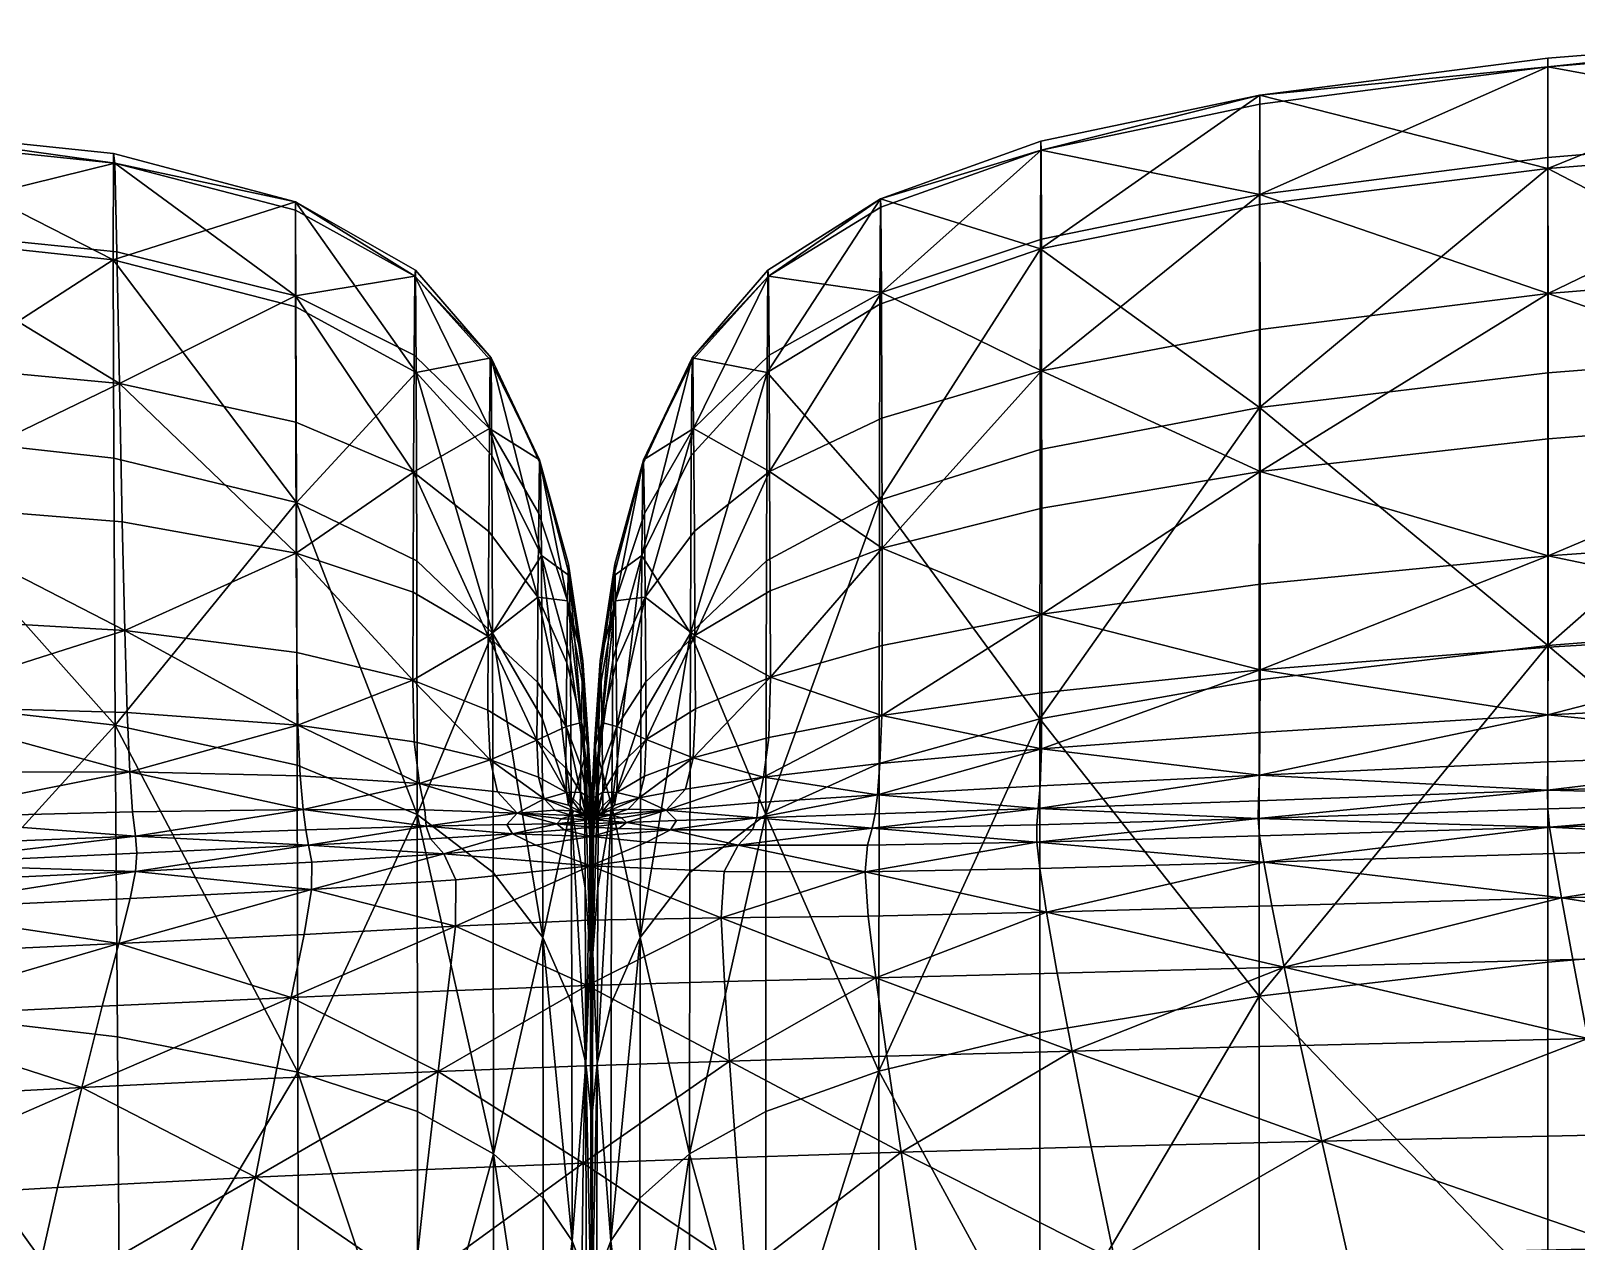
# Model space of a CAD drawing. Header units: millimetres. Extents: x -7995 to 5903, y -544 to 668.
# Drawn here: x 619.5 to 811.1, y 515.3 to 665.3 of the extents above; entities that cross this region are included whole.
import ezdxf

# ---------------------------------------------------------------- set-up
doc = ezdxf.new("R2010")
doc.units = ezdxf.units.MM
doc.layers.get('0').update_dxf_attribs({"true_color": 0x57e1c6})

msp = doc.modelspace()

# ---------------------------------------------------------------- meshes
at = {"color": 121, "true_color": 0xa6e5e5}
mesh = msp.add_polyface(dxfattribs=at)
corners = [(771.87, 657.33, 789.76), (771.85, 643.78, 835.24), (807.59, 648.23, 839.45), (807.6, 661.92, 793.34), (771.83, 618.6, 876.77), (807.58, 622.92, 881.44), (849.77, 626.19, 884.68), (849.77, 651.53, 842.59), (849.77, 665.3, 796.18), (849.77, 553.42, 947.32), (849.77, 592.43, 920.31), (807.58, 589.09, 917.08), (771.82, 584.86, 912.11), (896.24, 573.64, 597.2), (849.76, 572.54, 597.58), (849.77, 576.29, 594.8), (807.54, 571.15, 598.3), (807.58, 574.66, 595.57), (771.83, 573, 596.82), (771.9, 578.29, 595.36), (807.61, 580.48, 594.16), (771.94, 586.06, 597.86), (807.62, 588.91, 596.9), (849.78, 591.4, 596.34), (849.78, 582.51, 593.44), (771.93, 610.67, 625.95), (807.62, 614.74, 626.03), (807.63, 600.23, 606.58), (771.94, 596.72, 607.12), (849.78, 618.04, 626.24), (849.78, 603.18, 606.33), (807.61, 660.86, 745.32), (771.89, 656.21, 742.57), (849.77, 664.32, 747.61), (849.78, 653.12, 700.61), (807.61, 649.61, 699.02), (771.9, 645, 697.19), (771.92, 628.29, 657.15), (807.62, 632.72, 658.05), (849.78, 636.19, 658.91)]
mesh.append_faces([[corners[k] for k in face] for face in [(0, 1, 2), (2, 3, 0), (4, 5, 2), (2, 1, 4), (6, 7, 2), (2, 5, 6), (8, 3, 2), (2, 7, 8), (9, 10, 11), (6, 5, 11), (11, 10, 6), (4, 12, 11), (11, 5, 4), (13, 14, 15), (15, 14, 16), (16, 17, 15), (18, 19, 20), (20, 17, 18), (21, 22, 20), (20, 19, 21), (23, 24, 20), (20, 22, 23), (15, 17, 20), (20, 24, 15), (25, 26, 27), (27, 28, 25), (29, 30, 27), (27, 26, 29), (23, 22, 27), (27, 30, 23), (21, 28, 27), (27, 22, 21), (0, 3, 31), (31, 32, 0), (8, 33, 31), (31, 3, 8), (34, 35, 31), (31, 33, 34), (36, 32, 31), (31, 35, 36), (25, 37, 38), (38, 26, 25), (36, 35, 38), (38, 37, 36), (34, 39, 38), (38, 35, 34), (29, 26, 38), (38, 39, 29)]], dxfattribs={"vtx2": -1, "color": 121})
mesh = msp.add_polyface(dxfattribs=at)
corners = [(701.69, 616.01, 693.03), (711.04, 625.11, 692.95), (711.1, 610.66, 656.66), (701.78, 603.27, 658.38), (724.96, 632.88, 693.84), (725.01, 617.28, 656.11), (725.05, 601.17, 626.94), (701.5, 624.75, 773.22), (710.88, 635.62, 777.05), (710.96, 634.88, 734.21), (701.6, 624.52, 732.41), (724.84, 644.48, 781.3), (724.9, 643.46, 736.7), (771.87, 657.33, 789.76), (771.89, 656.21, 742.57), (744.76, 650.49, 739.59), (744.73, 651.62, 785.64), (771.9, 645, 697.19), (744.8, 639.47, 695.36), (771.93, 610.67, 625.95), (744.85, 606.12, 626.14), (744.83, 623.15, 656.39), (771.92, 628.29, 657.15), (744.69, 638.26, 830.04), (771.85, 643.78, 835.24), (724.78, 631.4, 824.21), (724.72, 607.11, 863.38), (744.65, 613.39, 870.6), (771.83, 618.6, 876.77), (701.4, 612.67, 812.17), (710.79, 622.96, 818.13), (701.3, 590.63, 847.5), (710.71, 599.58, 855.53), (695.68, 595.1, 661.62), (695.49, 612.13, 731.63), (695.26, 600.27, 806.67)]
mesh.append_faces([[corners[k] for k in face] for face in [(0, 1, 2), (2, 3, 0), (4, 5, 2), (2, 1, 4), (2, 5, 6), (7, 8, 9), (9, 10, 7), (11, 12, 9), (9, 8, 11), (4, 1, 9), (9, 12, 4), (0, 10, 9), (9, 1, 0), (13, 14, 15), (15, 16, 13), (17, 18, 15), (15, 14, 17), (4, 12, 15), (15, 18, 4), (11, 16, 15), (15, 12, 11), (19, 20, 21), (21, 22, 19), (6, 5, 21), (21, 20, 6), (4, 18, 21), (21, 5, 4), (17, 22, 21), (21, 18, 17), (13, 16, 23), (23, 24, 13), (11, 25, 23), (23, 16, 11), (26, 27, 23), (23, 25, 26), (28, 24, 23), (23, 27, 28), (7, 29, 30), (30, 8, 7), (30, 29, 31), (26, 25, 30), (30, 32, 26), (11, 8, 30), (30, 25, 11), (0, 3, 33), (7, 10, 34), (34, 10, 0), (35, 29, 7)]], dxfattribs={"vtx2": -1, "color": 121})
mesh = msp.add_polyface(dxfattribs=at)
corners = [(598.23, 544.34, 938.37), (597.62, 582.91, 911.57), (553.22, 585.18, 916.01), (597.23, 615.91, 876.38), (552.2, 641.5, 838.96), (597.08, 640.41, 834.99), (597.23, 653.5, 789.64), (600.19, 606.9, 625.95), (599.29, 624.52, 657.15), (630.5, 621.56, 656.39), (630.84, 604.41, 626.14), (598.44, 641.11, 697.18), (630.18, 637.89, 695.35), (652.34, 632.47, 693.84), (652.43, 600.56, 626.94), (629.76, 650.08, 785.59), (629.92, 648.91, 739.57), (597.72, 652.26, 742.52), (652.33, 644.09, 781.29), (601.04, 592.7, 607.12), (560.26, 593.06, 606.58), (601.81, 581.63, 597.86), (563.08, 572.63, 594.16), (602.48, 573.4, 595.36), (603.03, 567.72, 596.82), (629.73, 636.91, 829.94), (629.81, 612.31, 870.45), (652.45, 606.84, 863.34), (652.38, 631.07, 824.19), (629.99, 579.23, 904.94), (553.53, 652.95, 745.23), (556.73, 625.34, 658.05), (632.48, 565.45, 601.01), (632.13, 568.47, 598.64), (653.27, 568.78, 601.14), (631.8, 573.44, 597.14), (631.48, 580.8, 599.34), (652.62, 579.21, 601.6), (631.16, 590.97, 608.06)]
mesh.append_faces([[corners[k] for k in face] for face in [(0, 1, 2), (2, 1, 3), (4, 5, 6), (3, 5, 4), (7, 8, 9), (9, 10, 7), (11, 12, 9), (9, 8, 11), (9, 12, 13), (14, 10, 9), (6, 15, 16), (16, 17, 6), (16, 15, 18), (13, 12, 16), (11, 17, 16), (16, 12, 11), (7, 19, 20), (20, 19, 21), (22, 23, 24), (21, 23, 22), (6, 5, 25), (25, 15, 6), (3, 26, 25), (25, 5, 3), (25, 26, 27), (18, 15, 25), (25, 28, 18), (29, 1, 0), (27, 26, 29), (3, 1, 29), (29, 26, 3), (6, 17, 30), (30, 17, 11), (31, 8, 7), (11, 8, 31), (32, 33, 34), (24, 23, 35), (35, 33, 24), (21, 36, 35), (35, 23, 21), (35, 36, 37), (34, 33, 35), (7, 10, 38), (38, 19, 7), (38, 10, 14), (37, 36, 38), (21, 19, 38), (38, 36, 21)]], dxfattribs={"vtx2": -1, "color": 121})
mesh = msp.add_polyface(dxfattribs=at)
corners = [(676.23, 590.25, 631.77), (666.91, 595.71, 628.7), (666.97, 610.58, 656.66), (676.29, 603.23, 658.38), (652.43, 600.56, 626.94), (652.38, 616.8, 656.11), (652.34, 632.47, 693.84), (667.03, 625.09, 692.95), (676.38, 616, 693.03), (630.5, 621.56, 656.39), (652.33, 644.09, 781.29), (652.32, 643.06, 736.7), (629.92, 648.91, 739.57), (667.11, 634.88, 734.21), (667.19, 635.62, 777.05), (676.57, 624.75, 773.22), (652.45, 606.84, 863.34), (652.38, 631.07, 824.19), (629.73, 636.91, 829.94), (629.99, 579.23, 904.94), (652.53, 574.27, 896.67), (676.77, 590.63, 847.5), (667.36, 599.58, 855.53), (667.42, 568.14, 887.34), (667.28, 622.96, 818.13), (668.53, 566.69, 605.43), (668.35, 568.73, 604.41), (679.8, 568.32, 609.09), (653.27, 568.78, 601.14), (652.62, 579.21, 601.6), (652.91, 572.92, 599.7), (631.8, 573.44, 597.14), (652.49, 588.22, 609.72), (631.16, 590.97, 608.06), (676.18, 581.07, 616.49), (666.87, 584.8, 612.42), (676.46, 574.9, 609.6), (667.06, 577.14, 604.91), (667.71, 572, 603.24)]
mesh.append_faces([[corners[k] for k in face] for face in [(0, 1, 2), (2, 3, 0), (4, 5, 2), (2, 1, 4), (6, 7, 2), (2, 5, 6), (8, 3, 2), (2, 7, 8), (6, 5, 9), (9, 5, 4), (10, 11, 12), (12, 11, 6), (13, 14, 15), (8, 7, 13), (6, 11, 13), (13, 7, 6), (10, 14, 13), (13, 11, 10), (16, 17, 18), (19, 20, 16), (21, 22, 23), (16, 20, 23), (23, 22, 16), (15, 14, 24), (10, 17, 24), (24, 14, 10), (16, 22, 24), (24, 17, 16), (24, 22, 21), (25, 26, 27), (28, 26, 25), (29, 30, 31), (31, 30, 28), (4, 32, 33), (33, 32, 29), (0, 34, 35), (35, 1, 0), (36, 37, 35), (35, 34, 36), (29, 32, 35), (35, 37, 29), (4, 1, 35), (35, 32, 4), (27, 26, 38), (28, 30, 38), (38, 26, 28), (29, 37, 38), (38, 30, 29), (38, 37, 36)]], dxfattribs={"vtx2": -1, "color": 121})
mesh = msp.add_polyface(dxfattribs=at)
corners = [(676.57, 624.75, 773.22), (676.47, 624.52, 732.41), (667.11, 634.88, 734.21), (676.38, 616, 693.03), (667.28, 622.96, 818.13), (676.68, 612.67, 812.17), (676.77, 590.63, 847.5), (701.84, 590.34, 631.77), (695.76, 584.58, 636.5), (695.68, 595.1, 661.62), (692.17, 579.06, 642.02), (692.1, 586.94, 665.64), (692, 594.63, 696.52), (695.59, 605.46, 694.4), (701.69, 616.01, 693.03), (690.3, 579.54, 669.74), (691.78, 597.72, 767.7), (691.9, 599.2, 731.57), (690.12, 587.18, 731.91), (690.02, 584.79, 765.89), (690.22, 584.65, 698.87), (695.49, 612.13, 731.63), (695.37, 611.58, 770.12), (701.5, 624.75, 773.22), (695.26, 600.27, 806.67), (691.67, 587.26, 801.83), (695.15, 580.08, 839.72), (701.3, 590.63, 847.5), (682.81, 600.27, 806.67), (682.7, 611.58, 770.12), (682.92, 580.08, 839.72), (686.29, 597.72, 767.7), (686.41, 587.26, 801.83), (682.58, 612.13, 731.63), (686.17, 599.2, 731.57), (686.07, 594.62, 696.52), (682.48, 605.46, 694.4), (687.95, 587.18, 731.91), (687.85, 584.65, 698.87), (688.05, 584.79, 765.89), (687.77, 579.54, 669.74), (685.98, 586.93, 665.64), (676.23, 590.25, 631.77), (676.29, 603.23, 658.38), (682.39, 595.09, 661.62), (682.32, 584.55, 636.5)]
mesh.append_faces([[corners[k] for k in face] for face in [(0, 1, 2), (2, 1, 3), (4, 5, 0), (6, 5, 4), (7, 8, 9), (10, 11, 9), (12, 13, 9), (9, 11, 12), (9, 13, 14), (12, 11, 15), (16, 17, 18), (18, 19, 16), (12, 20, 18), (18, 17, 12), (21, 22, 23), (14, 13, 21), (12, 17, 21), (21, 13, 12), (16, 22, 21), (21, 17, 16), (23, 22, 24), (16, 25, 24), (24, 22, 16), (24, 26, 27), (0, 5, 28), (28, 29, 0), (6, 30, 28), (28, 5, 6), (31, 29, 28), (28, 32, 31), (0, 29, 33), (33, 1, 0), (31, 34, 33), (33, 29, 31), (35, 36, 33), (33, 34, 35), (3, 1, 33), (33, 36, 3), (35, 34, 37), (37, 38, 35), (31, 39, 37), (37, 34, 31), (40, 41, 35), (42, 43, 44), (44, 45, 42), (3, 36, 44), (44, 43, 3), (35, 41, 44), (44, 36, 35)]], dxfattribs={"vtx2": -1, "color": 121})
mesh = msp.add_polyface(dxfattribs=at)
corners = [(701.84, 590.34, 631.77), (701.78, 603.27, 658.38), (711.1, 610.66, 656.66), (711.16, 595.89, 628.7), (725.05, 601.17, 626.94), (701.3, 590.63, 847.5), (710.71, 599.58, 855.53), (710.79, 622.96, 818.13), (724.72, 607.11, 863.38), (710.65, 568.14, 887.34), (724.68, 574.46, 896.73), (701.22, 560.97, 877.49), (771.83, 618.6, 876.77), (744.65, 613.39, 870.6), (744.62, 580.01, 905.16), (771.82, 584.86, 912.11), (744.42, 568.88, 601.01), (744.66, 571.69, 598.64), (771.83, 573, 596.82), (744.8, 576.29, 597.14), (771.9, 578.29, 595.36), (724.48, 570.6, 601.14), (724.79, 574.46, 599.7), (725.02, 580.42, 601.6), (744.86, 583.22, 599.34), (771.94, 586.06, 597.86), (698.27, 568.66, 609.09), (700.68, 571.3, 608.16), (710.36, 572.76, 603.24), (701.61, 575.18, 609.6), (711.01, 577.71, 604.91), (709.72, 569.65, 604.41), (711.2, 585.17, 612.42), (701.9, 581.25, 616.49), (725.08, 589.11, 609.72), (771.93, 610.67, 625.95), (771.94, 596.72, 607.12), (744.87, 592.99, 608.06), (744.85, 606.12, 626.14), (695.81, 577.43, 622.24), (695.68, 595.1, 661.62), (701.4, 612.67, 812.17), (695.26, 600.27, 806.67)]
mesh.append_faces([[corners[k] for k in face] for face in [(0, 1, 2), (2, 3, 0), (4, 3, 2), (5, 6, 7), (8, 6, 9), (9, 10, 8), (5, 11, 9), (9, 6, 5), (12, 13, 14), (14, 15, 12), (8, 10, 14), (14, 13, 8), (16, 17, 18), (18, 17, 19), (19, 20, 18), (21, 22, 19), (19, 17, 21), (23, 24, 19), (19, 22, 23), (25, 20, 19), (19, 24, 25), (26, 27, 28), (29, 30, 28), (28, 27, 29), (23, 22, 28), (28, 30, 23), (21, 31, 28), (28, 22, 21), (0, 3, 32), (32, 33, 0), (4, 34, 32), (32, 3, 4), (23, 30, 32), (32, 34, 23), (29, 33, 32), (32, 30, 29), (35, 36, 37), (37, 38, 35), (25, 24, 37), (37, 36, 25), (23, 34, 37), (37, 24, 23), (4, 38, 37), (37, 34, 4), (0, 33, 39), (39, 33, 29), (40, 1, 0), (5, 41, 42)]], dxfattribs={"vtx2": -1, "color": 121})
mesh = msp.add_polyface(dxfattribs=at)
corners = [(689.14, 571.76, 732.65), (689.44, 577.54, 732.37), (689.52, 576.7, 700.93), (688.55, 576.7, 700.93), (688.63, 577.54, 732.37), (688.93, 571.76, 732.65), (690.42, 570.92, 635.04), (690.37, 574.19, 647.47), (692.17, 579.06, 642.02), (695.81, 577.43, 622.24), (695.76, 584.58, 636.5), (701.84, 590.34, 631.77), (701.61, 575.18, 609.6), (695.61, 572.89, 615.98), (692.23, 573.92, 628.74), (695.68, 595.1, 661.62), (690.3, 579.54, 669.74), (689.64, 570.4, 651.99), (690.22, 584.65, 698.87), (689.59, 573.71, 673.18), (692, 594.63, 696.52), (692.1, 586.94, 665.64), (689.36, 574.39, 764.63), (690.02, 584.79, 765.89), (690.12, 587.18, 731.91), (691.56, 569.15, 832.59), (695.15, 580.08, 839.72), (695.26, 600.27, 806.67), (691.67, 587.26, 801.83), (689.91, 575.15, 797.83), (691.78, 597.72, 767.7), (688.71, 574.39, 764.63), (688.05, 584.79, 765.89), (688.16, 575.15, 797.83), (686.29, 597.72, 767.7), (686.41, 587.26, 801.83), (686.52, 569.15, 832.59), (682.81, 600.27, 806.67), (682.92, 580.08, 839.72), (687.95, 587.18, 731.91), (687.85, 584.65, 698.87), (685.9, 579.05, 642.02), (685.98, 586.93, 665.64), (687.77, 579.54, 669.74), (687.7, 574.19, 647.47), (686.07, 594.62, 696.52), (688.49, 573.71, 673.18), (682.32, 584.55, 636.5), (682.39, 595.09, 661.62), (676.23, 590.25, 631.77), (682.26, 577.36, 622.24), (676.18, 581.07, 616.49), (685.84, 573.9, 628.74), (676.46, 574.9, 609.6), (682.46, 572.78, 615.98), (687.65, 570.92, 635.04)]
mesh.append_faces([[corners[k] for k in face] for face in [(0, 1, 2), (3, 4, 5), (6, 7, 8), (9, 10, 11), (12, 13, 9), (8, 10, 9), (9, 14, 8), (15, 10, 8), (16, 7, 17), (2, 18, 16), (16, 19, 2), (16, 18, 20), (8, 7, 16), (16, 21, 8), (22, 23, 24), (24, 1, 22), (2, 1, 24), (24, 18, 2), (25, 26, 27), (27, 28, 25), (29, 23, 22), (25, 28, 29), (30, 23, 29), (29, 28, 30), (31, 32, 33), (34, 35, 33), (33, 32, 34), (33, 35, 36), (36, 35, 37), (37, 38, 36), (31, 4, 39), (39, 32, 31), (3, 40, 39), (39, 4, 3), (41, 42, 43), (43, 44, 41), (45, 40, 43), (3, 46, 43), (43, 40, 3), (41, 47, 48), (48, 42, 41), (49, 47, 50), (50, 51, 49), (41, 52, 50), (50, 47, 41), (53, 51, 50), (50, 54, 53), (41, 44, 55)]], dxfattribs={"vtx2": -1, "color": 121})
mesh = msp.add_polyface(dxfattribs=at)
corners = [(667.42, 568.14, 887.34), (676.85, 560.97, 877.49), (676.77, 590.63, 847.5), (667.71, 572, 603.24), (677.39, 570.96, 608.16), (679.8, 568.32, 609.09), (676.46, 574.9, 609.6), (688.43, 570.4, 651.99), (688.82, 568.13, 654.69), (688.8, 567.26, 643.33), (688.39, 568.63, 640.22), (688.49, 573.71, 673.18), (688.85, 570.2, 675.24), (688.55, 576.7, 700.93), (688.89, 571.93, 702.17), (689.04, 570.34, 702.58), (689.04, 569.04, 675.93), (689.04, 567.38, 655.6), (688.71, 574.39, 764.63), (688.97, 568.16, 763.88), (688.93, 571.76, 732.65), (688.63, 577.54, 732.37), (689.04, 566.08, 763.63), (683.01, 552.89, 867.71), (682.92, 580.08, 839.72), (688.16, 575.15, 797.83), (688.8, 565.42, 794.84), (687.7, 574.19, 647.47), (687.77, 579.54, 669.74), (685.91, 570.86, 622.99), (682.46, 572.78, 615.98), (682.26, 577.36, 622.24), (685.84, 573.9, 628.74), (687.65, 570.92, 635.04), (688.35, 567.93, 634.89), (687.64, 569.2, 629.57), (685.9, 579.05, 642.02), (686.79, 568.59, 623.24), (686.19, 569.28, 621.99), (687.68, 568.48, 628.15), (687.9, 568.31, 628.97), (683.16, 570.08, 614.87), (684.48, 568.68, 616.24), (686.57, 568.02, 617.44), (688.4, 568.2, 630.18), (687.81, 568.23, 624.27)]
mesh.append_faces([[corners[k] for k in face] for face in [(0, 1, 2), (3, 4, 5), (6, 4, 3), (7, 8, 9), (9, 10, 7), (7, 11, 12), (12, 8, 7), (13, 14, 12), (12, 11, 13), (15, 16, 12), (12, 14, 15), (17, 8, 12), (12, 16, 17), (18, 19, 20), (20, 21, 18), (20, 19, 22), (15, 14, 20), (20, 14, 13), (23, 24, 2), (25, 26, 18), (7, 27, 28), (28, 11, 7), (29, 30, 31), (31, 32, 29), (7, 10, 33), (33, 27, 7), (34, 35, 33), (33, 10, 34), (29, 32, 33), (33, 35, 29), (33, 32, 36), (37, 38, 39), (39, 40, 37), (29, 35, 39), (39, 38, 29), (39, 35, 34), (5, 4, 41), (41, 42, 5), (6, 30, 41), (41, 4, 6), (29, 38, 41), (41, 30, 29), (37, 42, 41), (41, 38, 37), (5, 42, 43), (43, 42, 37), (37, 40, 44), (44, 45, 37)]], dxfattribs={"vtx2": -1, "color": 121})
mesh = msp.add_polyface(dxfattribs=at)
corners = [(679.8, 568.32, 609.09), (678.51, 566.91, 607.62), (668.53, 566.69, 605.43), (679.23, 565.74, 605.21), (682.13, 564.33, 598.56), (670.73, 563.28, 594.72), (688.92, 561.79, 581.68), (689.02, 565.41, 603.02), (685.65, 566.24, 606.89), (689.03, 566.57, 607.99), (685.32, 567.6, 611.67), (684.71, 566.99, 608.96), (689.04, 567.51, 612.34), (689.04, 567.03, 609.43), (688.27, 568.02, 632.32), (688.3, 567.84, 632.98), (688.72, 567.51, 636.09), (688.61, 567.95, 634.38), (688.35, 567.93, 634.89), (688.77, 567.18, 638.13), (689.04, 566.93, 639.23), (689.04, 567.42, 637.21), (689.04, 567.93, 635.39), (689.04, 567.38, 655.6), (689.04, 566.8, 644.36), (688.8, 567.26, 643.33), (688.82, 568.13, 654.69), (688.39, 568.63, 640.22), (688.71, 574.39, 764.63), (688.8, 565.42, 794.84), (689.02, 559.58, 793.05), (688.97, 568.16, 763.88), (686.52, 569.15, 832.59), (682.92, 580.08, 839.72), (683.01, 552.89, 867.71), (676.77, 590.63, 847.5), (676.85, 560.97, 877.49), (688.26, 559.04, 826.51), (688.16, 575.15, 797.83), (687.9, 568.31, 628.97), (687.68, 568.48, 628.15), (686.57, 568.02, 617.44), (686.79, 568.59, 623.24), (687.81, 568.23, 624.27), (689.04, 568.13, 624.72), (689.04, 567.89, 617.99), (688.4, 568.2, 630.18), (689.04, 568.15, 630.88)]
mesh.append_faces([[corners[k] for k in face] for face in [(0, 1, 2), (2, 1, 3), (3, 4, 5), (6, 4, 7), (3, 8, 7), (7, 4, 3), (7, 8, 9), (0, 10, 11), (11, 1, 0), (12, 13, 11), (11, 10, 12), (9, 8, 11), (11, 13, 9), (3, 1, 11), (11, 8, 3), (14, 15, 16), (16, 17, 14), (18, 19, 16), (16, 15, 18), (20, 21, 16), (16, 19, 20), (22, 17, 16), (16, 21, 22), (23, 24, 25), (25, 26, 23), (20, 19, 25), (18, 27, 25), (25, 19, 18), (28, 29, 30), (30, 31, 28), (32, 33, 34), (35, 36, 34), (32, 37, 38), (14, 39, 40), (40, 15, 14), (18, 15, 40), (41, 10, 0), (42, 43, 41), (44, 45, 41), (41, 43, 44), (12, 10, 41), (41, 45, 12), (14, 17, 46), (46, 39, 14), (22, 47, 46), (46, 17, 22), (44, 43, 46), (46, 47, 44)]], dxfattribs={"vtx2": -1, "color": 121})
mesh = msp.add_polyface(dxfattribs=at)
corners = [(687.68, 495.57, 188.61), (709.28, 496.5, 188.63), (710.4, 482.35, 121.36), (731.88, 497.32, 188.72), (688.01, 524.93, 340.18), (707.01, 525.62, 340.23), (708.1, 511.43, 263.68), (727.4, 526.27, 340.38), (729.57, 512.16, 263.8), (701.18, 526.06, 900.41), (710.62, 531.32, 911.63), (710.65, 568.14, 887.34), (701.22, 560.97, 877.49), (724.65, 536.33, 922.19), (724.68, 574.46, 896.73), (701.19, 488.24, 914.51), (710.63, 491.78, 926.51), (724.66, 495.59, 937.7), (706.15, 537.58, 412.03), (688.47, 546.94, 477.1), (705.51, 547.43, 476.79), (724.28, 547.9, 476.4), (725.64, 538.17, 412.2), (688.92, 561.79, 581.68), (705.48, 561.06, 573.28), (705.1, 555.34, 532.26), (722.96, 561.03, 569.81), (723.34, 555.54, 530.13), (723.26, 564.35, 591.88), (744.24, 564.73, 590.42), (723.81, 566.43, 601.3), (707.2, 564.35, 594.72), (698.82, 566.25, 605.21), (708.98, 566.24, 603.23), (695.85, 564.71, 598.56), (698.27, 568.66, 609.09), (709.72, 569.65, 604.41), (709.54, 567.74, 605.43), (699.57, 567.41, 607.62), (724.48, 570.6, 601.14), (724.19, 568.22, 603.03), (710.36, 572.76, 603.24), (695.07, 552.89, 867.71), (701.3, 590.63, 847.5)]
mesh.append_faces([[corners[k] for k in face] for face in [(0, 1, 2), (2, 1, 3), (4, 5, 6), (7, 8, 6), (6, 5, 7), (3, 1, 6), (6, 8, 3), (6, 1, 0), (9, 10, 11), (11, 12, 9), (13, 14, 11), (11, 10, 13), (9, 15, 16), (16, 10, 9), (13, 10, 16), (16, 17, 13), (18, 5, 4), (19, 20, 18), (21, 22, 18), (18, 20, 21), (7, 5, 18), (18, 22, 7), (23, 24, 25), (26, 27, 25), (25, 24, 26), (21, 20, 25), (25, 27, 21), (25, 20, 19), (26, 28, 29), (29, 28, 30), (31, 24, 23), (32, 33, 31), (31, 34, 32), (30, 28, 31), (31, 33, 30), (26, 24, 31), (31, 28, 26), (35, 36, 37), (37, 38, 35), (39, 40, 37), (37, 36, 39), (30, 33, 37), (37, 40, 30), (32, 38, 37), (37, 33, 32), (41, 36, 35), (9, 12, 42), (42, 12, 43)]], dxfattribs={"vtx2": -1, "color": 121})
mesh = msp.add_polyface(dxfattribs=at)
corners = [(689.64, 570.4, 651.99), (689.68, 568.63, 640.22), (689.27, 567.26, 643.33), (689.25, 568.13, 654.69), (689.36, 574.39, 764.63), (689.44, 577.54, 732.37), (689.14, 571.76, 732.65), (689.1, 568.16, 763.88), (689.52, 576.7, 700.93), (689.19, 571.93, 702.17), (689.04, 570.34, 702.58), (689.04, 569.83, 732.74), (689.04, 566.08, 763.63), (689.22, 570.2, 675.24), (689.59, 573.71, 673.18), (689.04, 567.38, 655.6), (689.04, 569.04, 675.93), (688.93, 571.76, 732.65), (698.27, 568.66, 609.09), (693.59, 568.79, 616.24), (694.92, 570.2, 614.87), (700.68, 571.3, 608.16), (691.28, 568.62, 623.24), (691.88, 569.31, 621.99), (692.16, 570.88, 622.99), (695.61, 572.89, 615.98), (701.61, 575.18, 609.6), (689.72, 567.93, 634.89), (690.44, 569.2, 629.57), (690.39, 568.48, 628.15), (690.17, 568.31, 628.97), (690.37, 574.19, 647.47), (690.42, 570.92, 635.04), (692.17, 579.06, 642.02), (692.23, 573.92, 628.74), (695.81, 577.43, 622.24), (690.3, 579.54, 669.74), (689.28, 565.42, 794.84), (689.91, 575.15, 797.83), (701.3, 590.63, 847.5), (695.15, 580.08, 839.72), (695.07, 552.89, 867.71), (690.26, 568.24, 624.27), (689.67, 568.2, 630.18), (691.5, 568.09, 617.44)]
mesh.append_faces([[corners[k] for k in face] for face in [(0, 1, 2), (2, 3, 0), (4, 5, 6), (6, 7, 4), (8, 9, 6), (10, 11, 6), (6, 9, 10), (12, 7, 6), (6, 11, 12), (0, 3, 13), (13, 14, 0), (15, 16, 13), (13, 3, 15), (10, 9, 13), (13, 16, 10), (8, 14, 13), (13, 9, 8), (12, 11, 17), (17, 11, 10), (18, 19, 20), (20, 21, 18), (22, 23, 20), (20, 19, 22), (24, 25, 20), (20, 23, 24), (26, 21, 20), (20, 25, 26), (27, 28, 29), (24, 23, 29), (29, 28, 24), (22, 30, 29), (29, 23, 22), (0, 31, 32), (32, 1, 0), (33, 34, 32), (24, 28, 32), (32, 34, 24), (27, 1, 32), (32, 28, 27), (24, 34, 35), (35, 25, 24), (0, 14, 36), (4, 37, 38), (39, 40, 41), (22, 42, 43), (43, 30, 22), (44, 19, 18), (22, 19, 44)]], dxfattribs={"vtx2": -1, "color": 121})
mesh = msp.add_polyface(dxfattribs=at)
corners = [(771.81, 545.61, 939.02), (807.57, 549.85, 944.16), (807.58, 589.09, 917.08), (771.82, 584.86, 912.11), (849.77, 553.42, 947.32), (771.81, 503.9, 955.27), (807.58, 508.34, 960.46), (771.82, 461.24, 960.88), (849.77, 470.24, 969.17), (849.77, 512.32, 963.54), (779.56, 527.63, 341.06), (776.94, 539.51, 412.87), (812.56, 540.37, 413.34), (814.93, 528.44, 341.6), (774.89, 549.23, 476.72), (810.69, 550.17, 477.03), (852.22, 551.09, 477.32), (853.63, 541.21, 413.8), (855.41, 529.2, 342.16), (772.38, 562.22, 568.24), (808.35, 563.29, 568.02), (809.3, 557.81, 529.62), (773.39, 556.8, 529.54), (850.45, 564.4, 567.84), (851.17, 558.84, 529.68), (771.86, 565.48, 589.73), (807.81, 566.59, 589.17), (771.68, 567.66, 598.59), (807.58, 568.84, 597.72), (849.82, 570.08, 597.13), (850.02, 567.76, 588.77), (771.83, 573, 596.82), (807.58, 574.66, 595.57), (807.54, 571.15, 598.3), (771.72, 569.82, 599.42), (849.76, 572.54, 597.58), (817.86, 514.38, 264.9), (782.77, 513.58, 264.39), (857.6, 515.12, 265.42), (859.92, 500.39, 189.98), (820.95, 499.65, 189.57), (786.18, 498.84, 189.17), (823.85, 485.71, 121.96)]
mesh.append_faces([[corners[k] for k in face] for face in [(0, 1, 2), (2, 3, 0), (2, 1, 4), (0, 5, 6), (6, 1, 0), (6, 5, 7), (8, 9, 6), (4, 1, 6), (6, 9, 4), (10, 11, 12), (12, 13, 10), (14, 15, 12), (12, 11, 14), (16, 17, 12), (12, 15, 16), (18, 13, 12), (12, 17, 18), (19, 20, 21), (21, 22, 19), (23, 24, 21), (21, 20, 23), (16, 15, 21), (21, 24, 16), (14, 22, 21), (21, 15, 14), (19, 25, 26), (26, 20, 19), (27, 28, 26), (26, 25, 27), (29, 30, 26), (26, 28, 29), (23, 20, 26), (26, 30, 23), (31, 32, 33), (33, 34, 31), (29, 28, 33), (33, 35, 29), (33, 28, 27), (10, 13, 36), (36, 37, 10), (18, 38, 36), (36, 13, 18), (39, 40, 36), (36, 38, 39), (41, 37, 36), (36, 40, 41), (41, 40, 42), (42, 40, 39)]], dxfattribs={"vtx2": -1, "color": 121})
mesh = msp.add_polyface(dxfattribs=at)
corners = [(779.56, 527.63, 341.06), (782.77, 513.58, 264.39), (753.9, 512.86, 264.04), (750.98, 526.92, 340.66), (786.18, 498.84, 189.17), (757, 498.08, 188.9), (731.88, 497.32, 188.72), (729.57, 512.16, 263.8), (727.4, 526.27, 340.38), (759.9, 484.07, 121.53), (771.68, 567.66, 598.59), (771.72, 569.82, 599.42), (807.54, 571.15, 598.3), (771.81, 545.61, 939.02), (771.82, 584.86, 912.11), (744.62, 580.01, 905.16), (744.61, 541.1, 931.51), (724.65, 536.33, 922.19), (724.68, 574.46, 896.73), (744.61, 499.64, 947.49), (771.81, 503.9, 955.27), (724.66, 495.59, 937.7), (748.6, 538.79, 412.49), (776.94, 539.51, 412.87), (725.64, 538.17, 412.2), (724.28, 547.9, 476.4), (746.75, 548.49, 476.45), (774.89, 549.23, 476.72), (772.38, 562.22, 568.24), (773.39, 556.8, 529.54), (745.42, 556.03, 529.47), (744.59, 561.44, 568.48), (723.34, 555.54, 530.13), (722.96, 561.03, 569.81), (744.24, 564.73, 590.42), (771.86, 565.48, 589.73), (723.81, 566.43, 601.3), (744.24, 566.88, 599.77), (771.83, 573, 596.82), (744.42, 568.88, 601.01), (724.19, 568.22, 603.03), (724.48, 570.6, 601.14), (744.66, 571.69, 598.64)]
mesh.append_faces([[corners[k] for k in face] for face in [(0, 1, 2), (2, 3, 0), (4, 5, 2), (2, 1, 4), (6, 7, 2), (2, 5, 6), (8, 3, 2), (2, 7, 8), (6, 5, 9), (9, 5, 4), (10, 11, 12), (13, 14, 15), (15, 16, 13), (17, 16, 15), (15, 18, 17), (13, 16, 19), (19, 20, 13), (17, 21, 19), (19, 16, 17), (0, 3, 22), (22, 23, 0), (8, 24, 22), (22, 3, 8), (25, 26, 22), (22, 24, 25), (27, 23, 22), (22, 26, 27), (28, 29, 30), (30, 31, 28), (27, 26, 30), (30, 29, 27), (25, 32, 30), (30, 26, 25), (33, 31, 30), (30, 32, 33), (28, 31, 34), (34, 35, 28), (34, 31, 33), (36, 37, 34), (10, 35, 34), (34, 37, 10), (38, 11, 39), (10, 37, 39), (39, 11, 10), (36, 40, 39), (39, 37, 36), (41, 42, 39), (39, 40, 41)]], dxfattribs={"vtx2": -1, "color": 121})
mesh = msp.add_polyface(dxfattribs=at)
corners = [(555.99, 506.77, 959), (599.01, 503.12, 954.54), (598.23, 544.34, 938.37), (599.97, 460.79, 960.13), (587.02, 489.45, 189.17), (616.08, 491.48, 188.9), (613.02, 476.67, 121.53), (584.05, 474.47, 121.7), (641.96, 493.12, 188.72), (639.5, 478.51, 121.42), (593.57, 520.2, 341.06), (622.82, 521.88, 340.66), (619.46, 507.08, 264.04), (590.3, 505.23, 264.39), (647.35, 523.16, 340.38), (644.66, 508.53, 263.8), (560.13, 530.69, 413.34), (596.51, 532.75, 412.87), (599.03, 542.92, 476.72), (602.51, 556.36, 568.24), (601.06, 550.78, 529.54), (563.2, 548.91, 529.62), (603.03, 567.72, 596.82), (603.44, 564.29, 599.42), (564.7, 562.72, 598.3), (603.57, 562, 598.59), (564.78, 557.95, 589.17), (603.31, 559.73, 589.73), (564.94, 560.28, 597.72), (630.25, 540.59, 931.25), (629.99, 579.23, 904.94), (630.56, 499.33, 947.19), (556.04, 502.9, 264.9), (625.82, 534.29, 412.49), (628.38, 544.37, 476.45), (651.8, 545.44, 476.4), (631.82, 557.71, 568.48), (630.41, 552.15, 529.47), (632.51, 561.09, 590.42), (632.67, 563.33, 599.77), (632.13, 568.47, 598.64), (632.48, 565.45, 601.01)]
mesh.append_faces([[corners[k] for k in face] for face in [(0, 1, 2), (3, 1, 0), (4, 5, 6), (6, 7, 4), (8, 9, 6), (6, 5, 8), (10, 11, 12), (12, 13, 10), (14, 15, 12), (12, 11, 14), (8, 5, 12), (12, 15, 8), (4, 13, 12), (12, 5, 4), (16, 17, 10), (18, 17, 16), (19, 20, 21), (21, 20, 18), (22, 23, 24), (24, 23, 25), (26, 27, 19), (25, 27, 26), (26, 28, 25), (2, 29, 30), (2, 1, 31), (31, 29, 2), (31, 1, 3), (10, 13, 32), (32, 13, 4), (10, 17, 33), (33, 11, 10), (18, 34, 33), (33, 17, 18), (33, 34, 35), (14, 11, 33), (19, 36, 37), (37, 20, 19), (35, 34, 37), (18, 20, 37), (37, 34, 18), (19, 27, 38), (38, 36, 19), (25, 39, 38), (38, 27, 25), (22, 40, 41), (41, 23, 22), (25, 23, 41), (41, 39, 25)]], dxfattribs={"vtx2": -1, "color": 121})
mesh = msp.add_polyface(dxfattribs=at)
corners = [(641.96, 493.12, 188.72), (665.53, 494.47, 188.63), (664.14, 480.03, 121.36), (639.5, 478.51, 121.42), (687.68, 495.57, 188.61), (644.66, 508.53, 263.8), (667.06, 509.69, 263.68), (647.35, 523.16, 340.38), (668.6, 524.14, 340.23), (652.61, 536.21, 922.12), (652.53, 574.27, 896.67), (629.99, 579.23, 904.94), (630.25, 540.59, 931.25), (667.42, 568.14, 887.34), (667.45, 531.32, 911.63), (676.89, 526.06, 900.41), (652.75, 453.85, 943.03), (652.69, 495.51, 937.63), (630.56, 499.33, 947.19), (667.44, 491.78, 926.51), (651.8, 545.44, 476.4), (649.76, 535.44, 412.2), (625.82, 534.29, 412.49), (654.32, 558.86, 569.81), (653.4, 553.26, 530.13), (630.41, 552.15, 529.47), (631.82, 557.71, 568.48), (672.15, 554.29, 532.26), (671.2, 546.29, 476.79), (672.2, 560.04, 573.28), (670, 536.29, 412.03), (653.93, 564.34, 601.3), (654.34, 562.22, 591.88), (632.51, 561.09, 590.42), (632.67, 563.33, 599.77), (653.27, 568.78, 601.14), (653.59, 566.23, 603.03), (632.48, 565.45, 601.01), (679.23, 565.74, 605.21), (669.05, 565.13, 603.23), (668.53, 566.69, 605.43), (670.73, 563.28, 594.72)]
mesh.append_faces([[corners[k] for k in face] for face in [(0, 1, 2), (2, 3, 0), (2, 1, 4), (0, 5, 6), (6, 1, 0), (7, 8, 6), (6, 5, 7), (9, 10, 11), (11, 12, 9), (13, 14, 15), (9, 14, 13), (13, 10, 9), (16, 17, 18), (9, 12, 18), (18, 17, 9), (15, 14, 19), (9, 17, 19), (19, 14, 9), (19, 17, 16), (20, 21, 22), (22, 21, 7), (23, 24, 25), (25, 26, 23), (25, 24, 20), (20, 24, 27), (27, 28, 20), (23, 29, 27), (27, 24, 23), (7, 21, 30), (30, 8, 7), (20, 28, 30), (30, 21, 20), (31, 32, 33), (33, 34, 31), (23, 26, 33), (33, 32, 23), (35, 36, 37), (31, 34, 37), (37, 36, 31), (38, 39, 40), (31, 36, 40), (40, 39, 31), (40, 36, 35), (23, 32, 41), (41, 29, 23), (31, 39, 41), (41, 32, 31), (41, 39, 38)]], dxfattribs={"vtx2": -1, "color": 121})
mesh = msp.add_polyface(dxfattribs=at)
corners = [(689.02, 565.41, 603.02), (695.85, 564.71, 598.56), (688.92, 561.79, 581.68), (689.03, 566.57, 607.99), (692.41, 566.4, 606.89), (698.82, 566.25, 605.21), (698.27, 568.66, 609.09), (699.57, 567.41, 607.62), (693.36, 567.17, 608.96), (692.76, 567.73, 611.67), (689.04, 567.03, 609.43), (689.04, 567.51, 612.34), (689.72, 567.93, 634.89), (689.3, 567.18, 638.13), (689.27, 567.26, 643.33), (689.68, 568.63, 640.22), (689.04, 566.93, 639.23), (689.04, 566.8, 644.36), (689.04, 567.38, 655.6), (689.25, 568.13, 654.69), (689.8, 568.02, 632.32), (689.46, 567.95, 634.38), (689.35, 567.51, 636.09), (689.77, 567.84, 632.98), (689.04, 567.93, 635.39), (689.04, 567.42, 637.21), (688.8, 567.26, 643.33), (689.04, 566.08, 763.63), (688.97, 568.16, 763.88), (689.02, 559.58, 793.05), (689.36, 574.39, 764.63), (689.1, 568.16, 763.88), (689.05, 559.58, 793.05), (689.28, 565.42, 794.84), (690.39, 568.48, 628.15), (690.17, 568.31, 628.97), (689.91, 575.15, 797.83), (689.81, 559.04, 826.51), (691.56, 569.15, 832.59), (695.07, 552.89, 867.71), (695.15, 580.08, 839.72), (689.67, 568.2, 630.18), (689.04, 568.13, 624.72), (689.04, 568.15, 630.88), (690.26, 568.24, 624.27), (691.5, 568.09, 617.44), (689.04, 567.89, 617.99), (691.28, 568.62, 623.24)]
mesh.append_faces([[corners[k] for k in face] for face in [(0, 1, 2), (3, 4, 0), (5, 1, 0), (0, 4, 5), (6, 7, 8), (8, 9, 6), (5, 4, 8), (8, 7, 5), (3, 10, 8), (8, 4, 3), (11, 9, 8), (8, 10, 11), (12, 13, 14), (14, 15, 12), (16, 17, 14), (14, 13, 16), (18, 19, 14), (14, 17, 18), (20, 21, 22), (22, 23, 20), (24, 25, 22), (22, 21, 24), (16, 13, 22), (22, 25, 16), (12, 23, 22), (22, 13, 12), (26, 17, 16), (27, 28, 29), (30, 31, 32), (32, 33, 30), (32, 31, 27), (20, 23, 34), (34, 35, 20), (34, 23, 12), (36, 37, 38), (39, 40, 38), (20, 35, 41), (41, 21, 20), (42, 43, 41), (41, 44, 42), (24, 21, 41), (41, 43, 24), (6, 9, 45), (11, 46, 45), (45, 9, 11), (42, 44, 45), (45, 46, 42), (45, 44, 47)]], dxfattribs={"vtx2": -1, "color": 121})
mesh = msp.add_polyface(dxfattribs=at)
corners = [(706.15, 537.58, 412.03), (688.23, 536.97, 411.96), (688.47, 546.94, 477.1), (705.1, 555.34, 532.26), (688.7, 555.05, 533.69), (688.92, 561.79, 581.68), (695.85, 564.71, 598.56), (707.2, 564.35, 594.72), (676.89, 526.06, 900.41), (676.85, 560.97, 877.49), (667.42, 568.14, 887.34), (672.15, 554.29, 532.26), (672.2, 560.04, 573.28), (671.2, 546.29, 476.79), (670, 536.29, 412.03), (670.73, 563.28, 594.72), (682.13, 564.33, 598.56), (688.88, 550.96, 821.88), (689.06, 546.11, 819.1), (689.02, 559.58, 793.05), (688.8, 565.42, 794.84), (689.04, 544.49, 818.17), (689.04, 557.64, 792.45), (689.04, 566.08, 763.63), (689.09, 527.81, 840.99), (688.94, 531.36, 844.62), (689.2, 550.96, 821.88), (689.01, 546.11, 819.1), (688.98, 527.81, 840.99), (689.14, 531.36, 844.62), (689.05, 559.58, 793.05), (689.28, 565.42, 794.84), (689.81, 559.04, 826.51), (689.91, 575.15, 797.83), (691.56, 569.15, 832.59), (689.73, 537.27, 850.68), (691.47, 544.72, 858.57), (695.07, 552.89, 867.71), (695.02, 520.58, 889.09), (701.18, 526.06, 900.41), (691.43, 515.28, 878.41), (683.05, 520.58, 889.09), (683.01, 552.89, 867.71), (686.64, 515.28, 878.41), (686.6, 544.72, 858.57), (686.52, 569.15, 832.59), (688.26, 559.04, 826.51), (688.34, 537.27, 850.68), (688.16, 575.15, 797.83)]
mesh.append_faces([[corners[k] for k in face] for face in [(0, 1, 2), (3, 4, 5), (2, 4, 3), (5, 6, 7), (8, 9, 10), (5, 4, 11), (11, 12, 5), (2, 13, 11), (11, 4, 2), (2, 1, 14), (14, 13, 2), (5, 12, 15), (15, 16, 5), (17, 18, 19), (19, 20, 17), (21, 22, 19), (19, 18, 21), (19, 22, 23), (21, 18, 24), (17, 25, 24), (24, 18, 17), (26, 27, 28), (28, 29, 26), (28, 27, 21), (23, 22, 30), (21, 27, 30), (30, 22, 21), (26, 31, 30), (30, 27, 26), (26, 32, 33), (33, 31, 26), (34, 32, 35), (35, 36, 34), (26, 29, 35), (35, 32, 26), (37, 38, 39), (34, 36, 37), (37, 36, 40), (8, 41, 42), (42, 9, 8), (43, 44, 42), (42, 44, 45), (17, 46, 47), (47, 25, 17), (45, 44, 47), (47, 46, 45), (17, 20, 48), (48, 46, 17)]], dxfattribs={"vtx2": -1, "color": 121})
mesh = msp.add_polyface(dxfattribs=at)
corners = [(708.1, 511.43, 263.68), (687.82, 510.62, 263.64), (688.01, 524.93, 340.18), (687.68, 495.57, 188.61), (688.23, 536.97, 411.96), (706.15, 537.58, 412.03), (667.06, 509.69, 263.68), (668.6, 524.14, 340.23), (665.53, 494.47, 188.63), (667.44, 491.78, 926.51), (676.88, 488.24, 914.51), (676.89, 526.06, 900.41), (670, 536.29, 412.03), (689.11, 477.04, 868.06), (689.11, 504.77, 857.65), (688.97, 506.95, 861.95), (689.04, 504.04, 856.22), (689.1, 506.95, 861.95), (688.96, 504.77, 857.65), (688.96, 477.04, 868.06), (689.09, 527.81, 840.99), (688.94, 531.36, 844.62), (689.04, 526.63, 839.77), (689.04, 544.49, 818.17), (689.14, 531.36, 844.62), (688.98, 527.81, 840.99), (689.69, 510.6, 869.12), (689.73, 537.27, 850.68), (691.43, 515.28, 878.41), (691.47, 544.72, 858.57), (695.02, 520.58, 889.09), (695.07, 552.89, 867.71), (701.18, 526.06, 900.41), (695.03, 485.01, 902.3), (701.19, 488.24, 914.51), (691.44, 482.17, 890.71), (689.7, 479.83, 880.59), (688.38, 510.6, 869.12), (688.37, 479.83, 880.59), (686.64, 515.28, 878.41), (686.63, 482.17, 890.71), (683.04, 485.01, 902.3), (683.05, 520.58, 889.09), (683.01, 552.89, 867.71), (688.34, 537.27, 850.68), (686.6, 544.72, 858.57)]
mesh.append_faces([[corners[k] for k in face] for face in [(0, 1, 2), (3, 1, 0), (2, 4, 5), (2, 1, 6), (6, 7, 2), (3, 8, 6), (6, 1, 3), (9, 10, 11), (2, 7, 12), (12, 4, 2), (13, 14, 15), (16, 14, 13), (17, 18, 19), (19, 18, 16), (15, 14, 20), (20, 21, 15), (16, 22, 20), (20, 14, 16), (20, 22, 23), (17, 24, 25), (25, 18, 17), (23, 22, 25), (16, 18, 25), (25, 22, 16), (17, 26, 27), (27, 24, 17), (28, 29, 27), (27, 26, 28), (28, 30, 31), (32, 30, 33), (33, 34, 32), (28, 35, 33), (33, 30, 28), (36, 26, 17), (28, 26, 36), (36, 35, 28), (15, 37, 38), (39, 40, 38), (38, 37, 39), (11, 10, 41), (41, 42, 11), (39, 42, 41), (41, 40, 39), (43, 42, 39), (15, 21, 44), (44, 37, 15), (39, 37, 44), (44, 45, 39)]], dxfattribs={"vtx2": -1, "color": 121})

doc.saveas('drawing.dxf')
